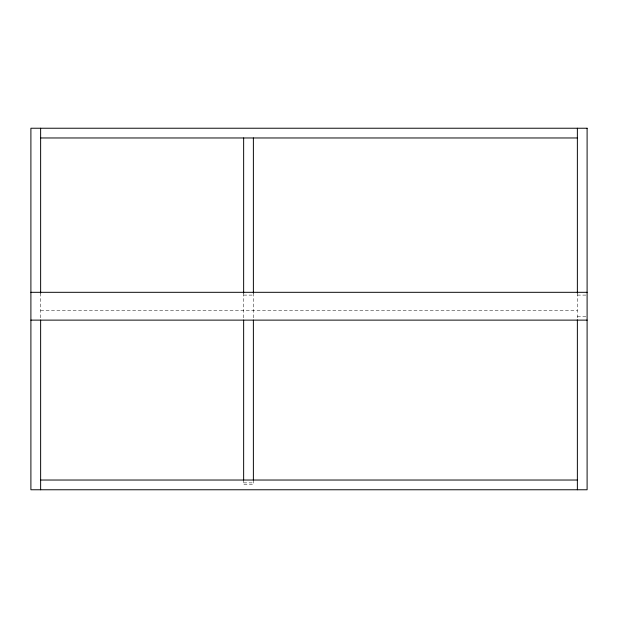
<?xml version="1.0" encoding="UTF-8"?>
<svg xmlns="http://www.w3.org/2000/svg" width="618" height="618" viewBox="0 0 618 618"><rect width="100%" height="100%" fill="white"/><g stroke="black" fill="none" stroke-linecap="round" stroke-linejoin="round"><path stroke-width="0.46" stroke-dasharray="3.09 2.32" d="M243.646 295.095L253.38 295.095M577.366 295.095L586.212 295.095M40.633 310.39L577.366 310.39M577.366 316.787L586.212 316.787M243.646 482.867L253.38 482.867M577.366 293.094L577.366 319.236M253.38 293.102L253.38 319.236M253.38 480.031L253.38 484.481L243.646 484.481L243.646 480.031M243.646 293.102L243.646 319.236M40.633 293.094L40.633 320.124"/><path stroke-width="0.93" d="M40.633 137.968L577.366 137.968M30.9 292.314L587.1 292.314M30.9 320.124L587.1 320.124M40.633 480.031L577.366 480.031M577.366 128.235L577.366 293.102M577.366 319.815L577.366 489.765M253.38 137.968L253.38 293.102M253.38 320.078L253.38 480.031M243.646 137.968L243.646 293.102M243.646 320.078L243.646 480.031M40.633 128.235L40.633 293.102M40.633 320.078L40.633 489.765M587.1 128.235L30.9 128.235L30.9 489.765L587.1 489.765L587.1 128.235"/></g></svg>
